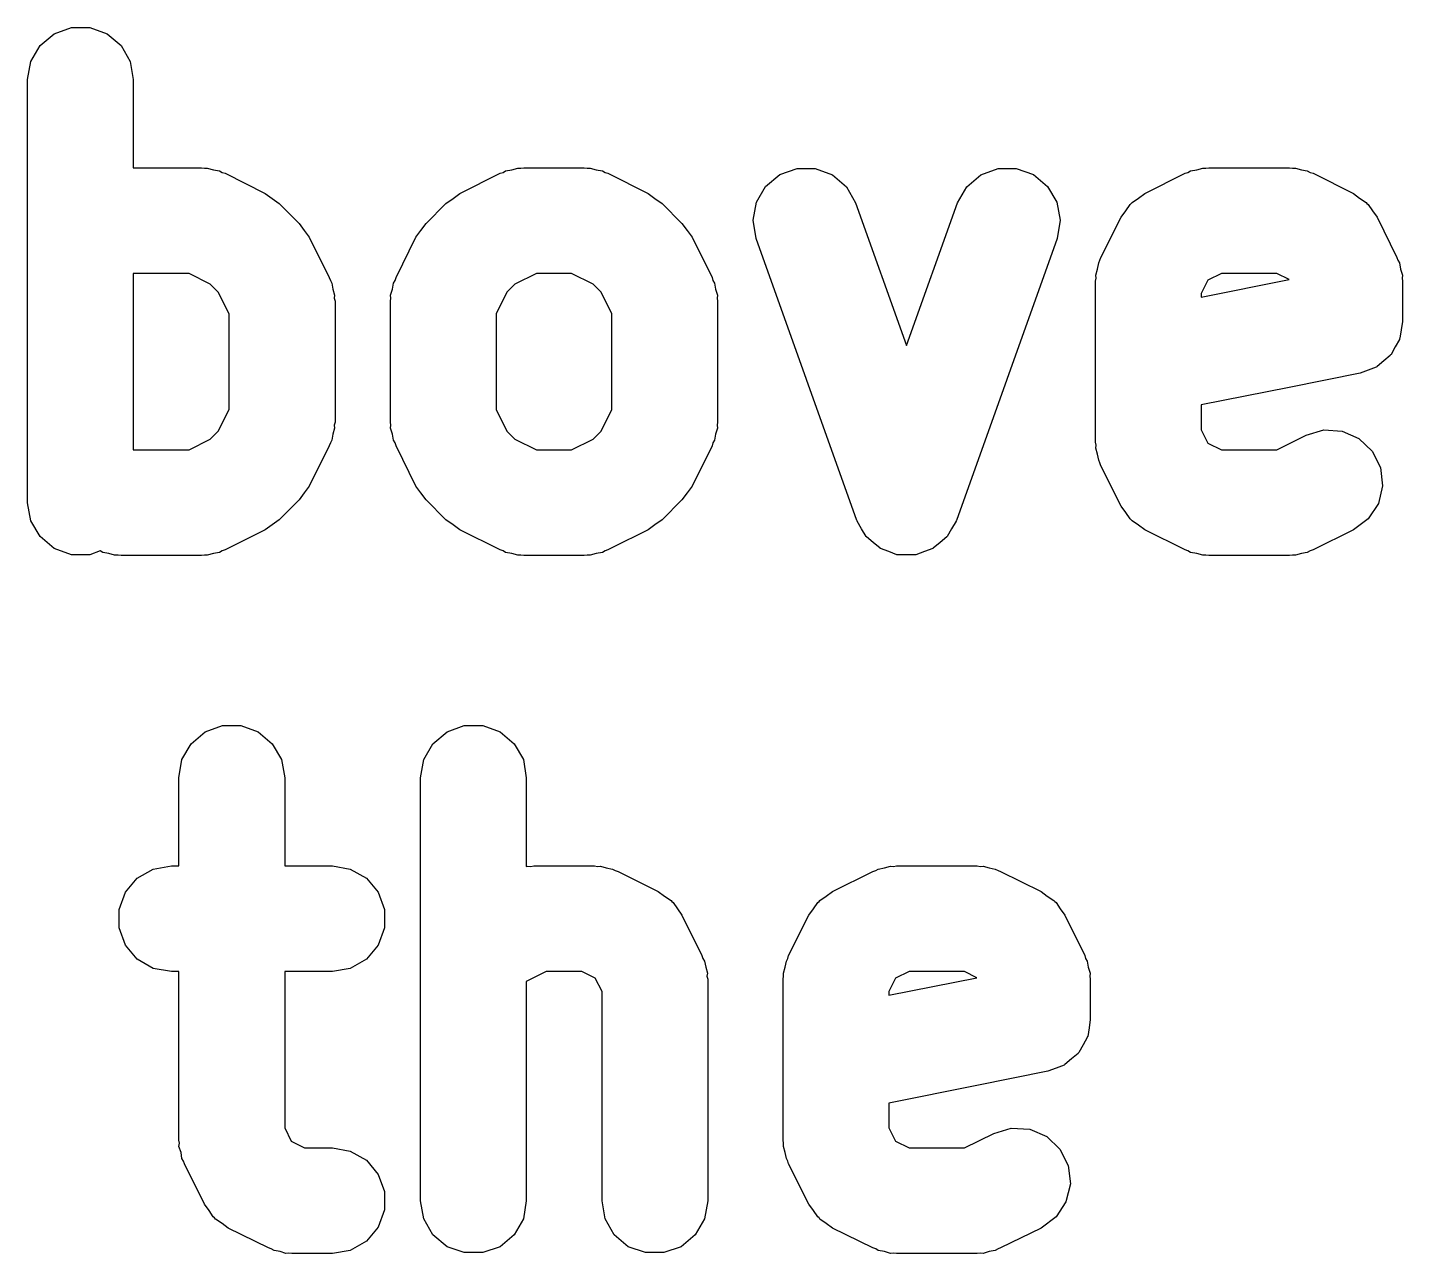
# Model space of a CAD drawing. Extents: x 94.7 to 182.4, y -163.6 to -70.2.
# Drawn here: x 160.101 to 163.351, y -100.082 to -97.184 of the extents above; entities that cross this region are included whole.
import ezdxf

# ---------------------------------------------------------------- set-up
doc = ezdxf.new("R2010")
doc.units = 0
doc.header["$MEASUREMENT"] = 0
doc.layers.add('BLACK', color=7, linetype='CONTINUOUS')

msp = doc.modelspace()

# ---------------------------------------------------------------- linework, layer by layer
at = {"layer": 'Black'}
for p, q in [((160.131, -97.227), (160.164, -97.1991)), ((160.164, -97.1991), (160.205, -97.1843)), ((160.205, -97.1843), (160.248, -97.1843)), ((160.248, -97.1843), (160.289, -97.1991)), ((160.289, -97.1991), (160.322, -97.227)), ((160.109, -97.2646), (160.131, -97.227)), ((160.322, -97.227), (160.344, -97.2646)), ((160.101, -97.3074), (160.109, -97.2646)), ((160.344, -97.2646), (160.351, -97.3074)), ((160.101, -98.3074), (160.101, -97.3074)), ((160.351, -97.3074), (160.351, -97.5157)), ((160.351, -97.5157), (160.512, -97.5157)), ((160.512, -97.5157), (160.519, -97.517)), ((160.519, -97.517), (160.526, -97.5165)), ((160.526, -97.5165), (160.541, -97.5207)), ((160.541, -97.5207), (160.555, -97.5233)), ((160.555, -97.5233), (160.561, -97.5269)), ((160.561, -97.5269), (160.568, -97.5289)), ((160.568, -97.5289), (160.663, -97.5765)), ((161.123, -97.5765), (161.218, -97.5289)), ((161.218, -97.5289), (161.225, -97.5269)), ((161.225, -97.5269), (161.231, -97.5233)), ((161.231, -97.5233), (161.246, -97.5207)), ((161.246, -97.5207), (161.26, -97.5165)), ((161.26, -97.5165), (161.267, -97.517)), ((161.267, -97.517), (161.274, -97.5157)), ((161.274, -97.5157), (161.417, -97.5157)), ((161.417, -97.5157), (161.424, -97.517)), ((161.424, -97.517), (161.431, -97.5165)), ((161.431, -97.5165), (161.445, -97.5207)), ((161.445, -97.5207), (161.46, -97.5233)), ((161.46, -97.5233), (161.466, -97.5269)), ((161.466, -97.5269), (161.473, -97.5289)), ((161.473, -97.5289), (161.568, -97.5765)), ((161.845, -97.5598), (161.879, -97.5321)), ((161.879, -97.5321), (161.92, -97.5175)), ((161.92, -97.5175), (161.963, -97.5177)), ((161.963, -97.5177), (162.004, -97.5328)), ((162.354, -97.5328), (162.395, -97.5177)), ((162.395, -97.5177), (162.438, -97.5175)), ((162.438, -97.5175), (162.479, -97.5321)), ((162.479, -97.5321), (162.512, -97.5598)), ((162.742, -97.5765), (162.837, -97.5289)), ((162.837, -97.5289), (162.844, -97.5269)), ((162.844, -97.5269), (162.85, -97.5233)), ((162.85, -97.5233), (162.865, -97.5207)), ((162.865, -97.5207), (162.879, -97.5165)), ((162.879, -97.5165), (162.886, -97.517)), ((162.886, -97.517), (162.893, -97.5157)), ((162.893, -97.5157), (163.084, -97.5157)), ((163.084, -97.5157), (163.091, -97.517)), ((163.091, -97.517), (163.098, -97.5165)), ((163.098, -97.5165), (163.112, -97.5207)), ((163.112, -97.5207), (163.126, -97.5233)), ((163.126, -97.5233), (163.133, -97.5269)), ((163.133, -97.5269), (163.14, -97.5289)), ((163.14, -97.5289), (163.235, -97.5765)), ((161.824, -97.5973), (161.845, -97.5598)), ((162.004, -97.5328), (162.037, -97.5609)), ((162.037, -97.5609), (162.058, -97.5987)), ((162.299, -97.5987), (162.321, -97.5609)), ((162.321, -97.5609), (162.354, -97.5328)), ((162.512, -97.5598), (162.534, -97.5973)), ((160.663, -97.5765), (160.679, -97.5885)), ((160.679, -97.5885), (160.696, -97.5999)), ((161.09, -97.5999), (161.107, -97.5884)), ((161.107, -97.5884), (161.123, -97.5765)), ((161.568, -97.5765), (161.584, -97.5885)), ((161.584, -97.5885), (161.601, -97.5999)), ((161.816, -97.64), (161.824, -97.5973)), ((162.534, -97.5973), (162.542, -97.64)), ((162.712, -97.5976), (162.727, -97.5874)), ((162.727, -97.5874), (162.742, -97.5765)), ((163.235, -97.5765), (163.249, -97.5875)), ((163.249, -97.5875), (163.265, -97.5976)), ((160.696, -97.5999), (160.743, -97.6476)), ((161.043, -97.6476), (161.09, -97.5999)), ((161.601, -97.5999), (161.648, -97.6476)), ((162.058, -97.5987), (162.179, -97.9357)), ((162.179, -97.9357), (162.299, -97.5987)), ((162.686, -97.6324), (162.697, -97.6177)), ((162.697, -97.6177), (162.707, -97.6024)), ((162.707, -97.6024), (162.71, -97.6003)), ((162.71, -97.6003), (162.712, -97.5976)), ((163.265, -97.5976), (163.267, -97.6003)), ((163.267, -97.6003), (163.27, -97.6024)), ((163.27, -97.6024), (163.28, -97.6177)), ((163.28, -97.6177), (163.291, -97.6324)), ((160.743, -97.6476), (160.755, -97.664)), ((161.031, -97.6639), (161.043, -97.6476)), ((161.648, -97.6476), (161.66, -97.664)), ((161.823, -97.6828), (161.816, -97.64)), ((162.542, -97.64), (162.535, -97.6828)), ((162.638, -97.7277), (162.686, -97.6324)), ((163.291, -97.6324), (163.338, -97.7277)), ((160.755, -97.664), (160.767, -97.6801)), ((160.767, -97.6801), (160.814, -97.7753)), ((160.972, -97.7753), (161.019, -97.6801)), ((161.019, -97.6801), (161.031, -97.6639)), ((161.66, -97.664), (161.672, -97.6801)), ((161.672, -97.6801), (161.719, -97.7753)), ((162.061, -98.3494), (161.823, -97.6828)), ((162.535, -97.6828), (162.297, -98.3494)), ((162.626, -97.7693), (162.63, -97.7552)), ((162.63, -97.7552), (162.633, -97.7408)), ((162.633, -97.7408), (162.636, -97.7346)), ((162.636, -97.7346), (162.638, -97.7277)), ((163.338, -97.7277), (163.34, -97.7346)), ((163.34, -97.7346), (163.344, -97.7408)), ((163.344, -97.7408), (163.346, -97.7552)), ((163.346, -97.7552), (163.351, -97.7693)), ((160.483, -97.7657), (160.351, -97.7657)), ((160.351, -97.7657), (160.351, -98.1824)), ((160.533, -97.7911), (160.483, -97.7657)), ((160.552, -97.81), (160.533, -97.7911)), ((160.814, -97.7753), (160.817, -97.7822)), ((160.817, -97.7822), (160.82, -97.7884)), ((160.82, -97.7884), (160.823, -97.8029)), ((160.964, -97.8029), (160.966, -97.7884)), ((160.966, -97.7884), (160.97, -97.7822)), ((160.97, -97.7822), (160.972, -97.7753)), ((161.253, -97.7911), (161.234, -97.81)), ((161.304, -97.7657), (161.253, -97.7911)), ((161.387, -97.7657), (161.304, -97.7657)), ((161.438, -97.7911), (161.387, -97.7657)), ((161.457, -97.81), (161.438, -97.7911)), ((161.719, -97.7753), (161.721, -97.7822)), ((161.721, -97.7822), (161.725, -97.7884)), ((161.725, -97.7884), (161.727, -97.8029)), ((162.625, -97.7836), (162.627, -97.7765)), ((162.625, -98.1645), (162.625, -97.7836)), ((162.627, -97.7765), (162.626, -97.7693)), ((162.875, -97.8216), (163.083, -97.7801)), ((162.891, -97.7815), (162.875, -97.8131)), ((162.923, -97.7657), (162.891, -97.7815)), ((163.054, -97.7657), (162.923, -97.7657)), ((163.083, -97.7801), (163.054, -97.7657)), ((163.351, -97.7693), (163.35, -97.7765)), ((163.35, -97.7765), (163.351, -97.7836)), ((163.351, -97.7836), (163.351, -97.8788)), ((160.578, -97.8607), (160.552, -97.81)), ((160.823, -97.8029), (160.827, -97.8169)), ((160.827, -97.8169), (160.826, -97.8241)), ((160.826, -97.8241), (160.828, -97.8312)), ((160.959, -97.8169), (160.964, -97.8029)), ((160.96, -97.8241), (160.959, -97.8169)), ((160.959, -97.8312), (160.96, -97.8241)), ((161.234, -97.81), (161.209, -97.8607)), ((161.482, -97.8607), (161.457, -97.81)), ((161.727, -97.8029), (161.732, -97.8169)), ((161.732, -97.8169), (161.731, -97.8241)), ((161.731, -97.8241), (161.732, -97.8312)), ((162.875, -97.8131), (162.875, -97.8216)), ((160.828, -97.8312), (160.828, -98.1169)), ((160.959, -98.1169), (160.959, -97.8312)), ((161.732, -97.8312), (161.732, -98.1169)), ((160.578, -98.0874), (160.578, -97.8607)), ((161.209, -97.8607), (161.209, -98.0874)), ((161.482, -98.0874), (161.482, -97.8607)), ((163.351, -97.8788), (163.348, -97.8988)), ((163.344, -97.9216), (163.334, -97.9392)), ((163.345, -97.9189), (163.344, -97.9201)), ((163.344, -97.9201), (163.344, -97.9216)), ((163.348, -97.8988), (163.345, -97.9189)), ((163.334, -97.9392), (163.324, -97.9569)), ((163.289, -97.9871), (163.27, -97.994)), ((163.29, -97.9861), (163.289, -97.9871)), ((163.291, -97.9856), (163.29, -97.9861)), ((163.307, -97.9722), (163.291, -97.9856)), ((163.322, -97.9592), (163.307, -97.9722)), ((163.323, -97.9579), (163.322, -97.9592)), ((163.324, -97.9569), (163.323, -97.9579)), ((163.251, -98.0014), (163.083, -98.035)), ((163.27, -97.994), (163.251, -98.0014)), ((163.083, -98.035), (162.875, -98.0765)), ((162.875, -98.0765), (162.875, -98.135)), ((160.552, -98.1381), (160.578, -98.0874)), ((160.828, -98.1169), (160.826, -98.124)), ((160.96, -98.124), (160.959, -98.1169)), ((161.209, -98.0874), (161.234, -98.1381)), ((161.457, -98.1381), (161.482, -98.0874)), ((161.732, -98.1169), (161.731, -98.124)), ((160.533, -98.157), (160.552, -98.1381)), ((160.823, -98.1452), (160.82, -98.1597)), ((160.827, -98.1312), (160.823, -98.1452)), ((160.826, -98.124), (160.827, -98.1312)), ((160.959, -98.1312), (160.96, -98.124)), ((160.964, -98.1452), (160.959, -98.1312)), ((160.966, -98.1597), (160.964, -98.1452)), ((161.234, -98.1381), (161.253, -98.157)), ((161.438, -98.157), (161.457, -98.1381)), ((161.727, -98.1452), (161.725, -98.1597)), ((161.732, -98.1312), (161.727, -98.1452)), ((161.731, -98.124), (161.732, -98.1312)), ((162.875, -98.135), (162.891, -98.1666)), ((163.054, -98.1824), (163.123, -98.148)), ((163.123, -98.148), (163.165, -98.1356)), ((163.165, -98.1356), (163.208, -98.1382)), ((163.208, -98.1382), (163.248, -98.1554)), ((160.351, -98.1824), (160.483, -98.1824)), ((160.483, -98.1824), (160.533, -98.157)), ((160.814, -98.1728), (160.767, -98.268)), ((160.817, -98.1659), (160.814, -98.1728)), ((160.82, -98.1597), (160.817, -98.1659)), ((160.97, -98.1659), (160.966, -98.1597)), ((160.972, -98.1728), (160.97, -98.1659)), ((161.019, -98.268), (160.972, -98.1728)), ((161.253, -98.157), (161.304, -98.1824)), ((161.304, -98.1824), (161.387, -98.1824)), ((161.387, -98.1824), (161.438, -98.157)), ((161.719, -98.1728), (161.672, -98.268)), ((161.721, -98.1659), (161.719, -98.1728)), ((161.725, -98.1597), (161.721, -98.1659)), ((162.627, -98.1716), (162.625, -98.1645)), ((162.626, -98.1788), (162.627, -98.1716)), ((162.63, -98.1929), (162.626, -98.1788)), ((162.891, -98.1666), (162.923, -98.1824)), ((162.923, -98.1824), (163.054, -98.1824)), ((163.248, -98.1554), (163.279, -98.1853)), ((162.633, -98.2073), (162.63, -98.1929)), ((162.636, -98.2135), (162.633, -98.2073)), ((162.638, -98.2204), (162.636, -98.2135)), ((163.279, -98.1853), (163.299, -98.2241)), ((162.686, -98.3157), (162.638, -98.2204)), ((163.299, -98.2241), (163.304, -98.2673)), ((160.767, -98.268), (160.755, -98.2841)), ((161.031, -98.2841), (161.019, -98.268)), ((161.672, -98.268), (161.66, -98.2841)), ((163.304, -98.2673), (163.294, -98.3095)), ((160.109, -98.3501), (160.101, -98.3074)), ((160.743, -98.3005), (160.696, -98.3482)), ((160.755, -98.2841), (160.743, -98.3005)), ((161.043, -98.3005), (161.031, -98.2841)), ((161.09, -98.3482), (161.043, -98.3005)), ((161.648, -98.3005), (161.601, -98.3482)), ((161.66, -98.2841), (161.648, -98.3005)), ((163.294, -98.3095), (163.27, -98.3457)), ((162.697, -98.3304), (162.686, -98.3157)), ((162.707, -98.3457), (162.697, -98.3304)), ((160.131, -98.3877), (160.109, -98.3501)), ((160.663, -98.3716), (160.578, -98.4144)), ((160.679, -98.3596), (160.663, -98.3716)), ((160.696, -98.3482), (160.679, -98.3596)), ((161.107, -98.3596), (161.09, -98.3482)), ((161.123, -98.3716), (161.107, -98.3596)), ((161.218, -98.4192), (161.123, -98.3716)), ((161.568, -98.3716), (161.482, -98.4144)), ((161.584, -98.3596), (161.568, -98.3716)), ((161.601, -98.3482), (161.584, -98.3596)), ((162.062, -98.3501), (162.061, -98.3494)), ((162.062, -98.3508), (162.062, -98.3501)), ((162.072, -98.3689), (162.062, -98.3508)), ((162.083, -98.3872), (162.072, -98.3689)), ((162.285, -98.3689), (162.275, -98.3872)), ((162.296, -98.3508), (162.285, -98.3689)), ((162.297, -98.3494), (162.296, -98.3501)), ((162.296, -98.3501), (162.296, -98.3508)), ((162.71, -98.3478), (162.707, -98.3457)), ((162.712, -98.3505), (162.71, -98.3478)), ((162.727, -98.3606), (162.712, -98.3505)), ((162.742, -98.3716), (162.727, -98.3606)), ((162.837, -98.4192), (162.742, -98.3716)), ((163.235, -98.3716), (163.14, -98.4192)), ((163.27, -98.3457), (163.235, -98.3716)), ((160.164, -98.4156), (160.131, -98.3877)), ((162.083, -98.3876), (162.083, -98.3872)), ((162.084, -98.3883), (162.083, -98.3876)), ((162.1, -98.4016), (162.084, -98.3883)), ((162.116, -98.4153), (162.1, -98.4016)), ((162.258, -98.4017), (162.242, -98.4153)), ((162.274, -98.3883), (162.258, -98.4017)), ((162.275, -98.3876), (162.274, -98.3883)), ((162.275, -98.3872), (162.275, -98.3876)), ((160.205, -98.4305), (160.164, -98.4156)), ((160.248, -98.4305), (160.205, -98.4305)), ((160.273, -98.4214), (160.248, -98.4305)), ((160.279, -98.4248), (160.273, -98.4214)), ((160.293, -98.4274), (160.279, -98.4248)), ((160.307, -98.4316), (160.293, -98.4274)), ((160.315, -98.4311), (160.307, -98.4316)), ((160.322, -98.4324), (160.315, -98.4311)), ((160.512, -98.4324), (160.322, -98.4324)), ((160.519, -98.4311), (160.512, -98.4324)), ((160.526, -98.4316), (160.519, -98.4311)), ((160.541, -98.4274), (160.526, -98.4316)), ((160.555, -98.4248), (160.541, -98.4274)), ((160.561, -98.4212), (160.555, -98.4248)), ((160.568, -98.4192), (160.561, -98.4212)), ((160.578, -98.4144), (160.568, -98.4192)), ((161.225, -98.4212), (161.218, -98.4192)), ((161.231, -98.4248), (161.225, -98.4212)), ((161.246, -98.4274), (161.231, -98.4248)), ((161.26, -98.4316), (161.246, -98.4274)), ((161.267, -98.4311), (161.26, -98.4316)), ((161.274, -98.4324), (161.267, -98.4311)), ((161.417, -98.4324), (161.274, -98.4324)), ((161.424, -98.4311), (161.417, -98.4324)), ((161.431, -98.4316), (161.424, -98.4311)), ((161.445, -98.4274), (161.431, -98.4316)), ((161.46, -98.4248), (161.445, -98.4274)), ((161.466, -98.4212), (161.46, -98.4248)), ((161.473, -98.4192), (161.466, -98.4212)), ((161.482, -98.4144), (161.473, -98.4192)), ((162.116, -98.4155), (162.116, -98.4153)), ((162.117, -98.416), (162.116, -98.4155)), ((162.137, -98.4231), (162.117, -98.416)), ((162.156, -98.4303), (162.137, -98.4231)), ((162.157, -98.4304), (162.156, -98.4303)), ((162.158, -98.4306), (162.157, -98.4304)), ((162.179, -98.4305), (162.158, -98.4306)), ((162.2, -98.4306), (162.179, -98.4305)), ((162.201, -98.4304), (162.2, -98.4306)), ((162.221, -98.4231), (162.201, -98.4303)), ((162.201, -98.4303), (162.201, -98.4304)), ((162.241, -98.416), (162.221, -98.4231)), ((162.242, -98.4153), (162.241, -98.4155)), ((162.241, -98.4155), (162.241, -98.416)), ((162.844, -98.4212), (162.837, -98.4192)), ((162.85, -98.4248), (162.844, -98.4212)), ((162.865, -98.4274), (162.85, -98.4248)), ((162.879, -98.4316), (162.865, -98.4274)), ((162.886, -98.4311), (162.879, -98.4316)), ((162.893, -98.4324), (162.886, -98.4311)), ((163.084, -98.4324), (162.893, -98.4324)), ((163.091, -98.4311), (163.084, -98.4324)), ((163.098, -98.4316), (163.091, -98.4311)), ((163.112, -98.4274), (163.098, -98.4316)), ((163.126, -98.4248), (163.112, -98.4274)), ((163.133, -98.4212), (163.126, -98.4248)), ((163.14, -98.4192), (163.133, -98.4212)), ((160.488, -98.877), (160.521, -98.8491)), ((160.521, -98.8491), (160.562, -98.8343)), ((160.562, -98.8343), (160.605, -98.8343)), ((160.605, -98.8343), (160.646, -98.8491)), ((160.646, -98.8491), (160.679, -98.877)), ((161.059, -98.877), (161.093, -98.8491)), ((161.093, -98.8491), (161.133, -98.8343)), ((161.133, -98.8343), (161.177, -98.8343)), ((161.177, -98.8343), (161.218, -98.8491)), ((161.218, -98.8491), (161.251, -98.877)), ((160.466, -98.9146), (160.488, -98.877)), ((160.679, -98.877), (160.701, -98.9146)), ((161.038, -98.9146), (161.059, -98.877)), ((161.251, -98.877), (161.273, -98.9146)), ((160.459, -98.9574), (160.466, -98.9146)), ((160.701, -98.9146), (160.709, -98.9574)), ((161.03, -98.9574), (161.038, -98.9146)), ((161.273, -98.9146), (161.28, -98.9574)), ((160.459, -99.1657), (160.459, -98.9574)), ((160.709, -98.9574), (160.709, -99.1657)), ((161.03, -99.9574), (161.03, -98.9574)), ((161.28, -98.9574), (161.28, -99.1676)), ((160.36, -99.195), (160.398, -99.1733)), ((160.398, -99.1733), (160.441, -99.1657)), ((160.441, -99.1657), (160.459, -99.1657)), ((160.709, -99.1657), (160.822, -99.1657)), ((160.822, -99.1657), (160.864, -99.1733)), ((160.864, -99.1733), (160.902, -99.195)), ((161.28, -99.1676), (161.284, -99.1665)), ((161.284, -99.1665), (161.291, -99.167)), ((161.291, -99.167), (161.298, -99.1657)), ((161.298, -99.1657), (161.441, -99.1657)), ((161.441, -99.1657), (161.448, -99.167)), ((161.448, -99.167), (161.455, -99.1665)), ((161.455, -99.1665), (161.469, -99.1707)), ((161.469, -99.1707), (161.484, -99.1733)), ((161.484, -99.1733), (161.49, -99.1769)), ((161.49, -99.1769), (161.497, -99.1789)), ((161.497, -99.1789), (161.592, -99.2265)), ((162.004, -99.2265), (162.099, -99.1789)), ((162.099, -99.1789), (162.106, -99.1769)), ((162.106, -99.1769), (162.112, -99.1733)), ((162.112, -99.1733), (162.127, -99.1707)), ((162.127, -99.1707), (162.141, -99.1665)), ((162.141, -99.1665), (162.148, -99.167)), ((162.148, -99.167), (162.155, -99.1657)), ((162.155, -99.1657), (162.346, -99.1657)), ((162.346, -99.1657), (162.353, -99.167)), ((162.353, -99.167), (162.36, -99.1665)), ((162.36, -99.1665), (162.374, -99.1707)), ((162.374, -99.1707), (162.388, -99.1733)), ((162.388, -99.1733), (162.395, -99.1769)), ((162.395, -99.1769), (162.401, -99.1789)), ((162.401, -99.1789), (162.497, -99.2265)), ((160.333, -99.2282), (160.36, -99.195)), ((160.902, -99.195), (160.93, -99.2282)), ((160.318, -99.269), (160.333, -99.2282)), ((160.93, -99.2282), (160.945, -99.269)), ((161.592, -99.2265), (161.607, -99.2375)), ((161.607, -99.2375), (161.622, -99.2476)), ((161.622, -99.2476), (161.624, -99.2503)), ((161.624, -99.2503), (161.627, -99.2524)), ((161.627, -99.2524), (161.637, -99.2677)), ((161.959, -99.2677), (161.969, -99.2524)), ((161.969, -99.2524), (161.972, -99.2503)), ((161.972, -99.2503), (161.974, -99.2476)), ((161.974, -99.2476), (161.989, -99.2374)), ((161.989, -99.2374), (162.004, -99.2265)), ((162.497, -99.2265), (162.511, -99.2375)), ((162.511, -99.2375), (162.527, -99.2476)), ((162.527, -99.2476), (162.529, -99.2503)), ((162.529, -99.2503), (162.532, -99.2524)), ((162.532, -99.2524), (162.542, -99.2677)), ((160.318, -99.3124), (160.318, -99.269)), ((160.945, -99.269), (160.945, -99.3124)), ((161.637, -99.2677), (161.648, -99.2824)), ((161.648, -99.2824), (161.695, -99.3777)), ((161.9, -99.3777), (161.948, -99.2824)), ((161.948, -99.2824), (161.959, -99.2677)), ((162.542, -99.2677), (162.553, -99.2824)), ((162.553, -99.2824), (162.6, -99.3777)), ((160.333, -99.3532), (160.318, -99.3124)), ((160.945, -99.3124), (160.93, -99.3532)), ((160.36, -99.3865), (160.333, -99.3532)), ((160.93, -99.3532), (160.902, -99.3865)), ((161.695, -99.3777), (161.697, -99.3846)), ((161.697, -99.3846), (161.701, -99.3908)), ((161.895, -99.3908), (161.898, -99.3846)), ((161.898, -99.3846), (161.9, -99.3777)), ((162.6, -99.3777), (162.602, -99.3846)), ((162.602, -99.3846), (162.606, -99.3908)), ((160.398, -99.4082), (160.36, -99.3865)), ((160.441, -99.4157), (160.398, -99.4082)), ((160.459, -99.4157), (160.441, -99.4157)), ((160.459, -99.8145), (160.459, -99.4157)), ((160.822, -99.4157), (160.709, -99.4157)), ((160.709, -99.4157), (160.709, -99.785)), ((160.864, -99.4082), (160.822, -99.4157)), ((160.902, -99.3865), (160.864, -99.4082)), ((161.327, -99.4157), (161.28, -99.4394)), ((161.411, -99.4157), (161.327, -99.4157)), ((161.443, -99.4315), (161.411, -99.4157)), ((161.701, -99.3908), (161.704, -99.4052)), ((161.704, -99.4052), (161.708, -99.4193)), ((161.888, -99.4193), (161.892, -99.4052)), ((161.892, -99.4052), (161.895, -99.3908)), ((162.185, -99.4157), (162.153, -99.4315)), ((162.316, -99.4157), (162.185, -99.4157)), ((162.345, -99.4301), (162.316, -99.4157)), ((162.606, -99.3908), (162.608, -99.4052)), ((162.608, -99.4052), (162.613, -99.4193)), ((161.28, -99.4394), (161.28, -99.9574)), ((161.459, -99.4631), (161.443, -99.4315)), ((161.708, -99.4193), (161.707, -99.4265)), ((161.707, -99.4265), (161.709, -99.4336)), ((161.709, -99.4336), (161.709, -99.9574)), ((161.887, -99.4336), (161.888, -99.4265)), ((161.887, -99.8145), (161.887, -99.4336)), ((161.888, -99.4265), (161.888, -99.4193)), ((162.137, -99.4716), (162.345, -99.4301)), ((162.153, -99.4315), (162.137, -99.4631)), ((162.613, -99.4193), (162.612, -99.4265)), ((162.612, -99.4265), (162.613, -99.4336)), ((162.613, -99.4336), (162.613, -99.5288)), ((161.459, -99.9574), (161.459, -99.4631)), ((162.137, -99.4631), (162.137, -99.4716)), ((162.613, -99.5288), (162.61, -99.5488)), ((162.606, -99.5716), (162.596, -99.5892)), ((162.607, -99.5689), (162.606, -99.5701)), ((162.606, -99.5701), (162.606, -99.5716)), ((162.61, -99.5488), (162.607, -99.5689)), ((162.584, -99.6092), (162.569, -99.6222)), ((162.585, -99.6079), (162.584, -99.6092)), ((162.586, -99.6069), (162.585, -99.6079)), ((162.596, -99.5892), (162.586, -99.6069)), ((162.532, -99.644), (162.513, -99.6514)), ((162.551, -99.6371), (162.532, -99.644)), ((162.552, -99.6361), (162.551, -99.6371)), ((162.553, -99.6356), (162.552, -99.6361)), ((162.569, -99.6222), (162.553, -99.6356)), ((162.513, -99.6514), (162.345, -99.685)), ((162.345, -99.685), (162.137, -99.7265)), ((162.137, -99.7265), (162.137, -99.785)), ((160.709, -99.785), (160.724, -99.8166)), ((162.137, -99.785), (162.153, -99.8166)), ((162.316, -99.8324), (162.385, -99.798)), ((162.385, -99.798), (162.426, -99.7856)), ((162.426, -99.7856), (162.47, -99.7882)), ((162.47, -99.7882), (162.51, -99.8054)), ((162.51, -99.8054), (162.541, -99.8353)), ((160.46, -99.8216), (160.459, -99.8145)), ((160.459, -99.8288), (160.46, -99.8216)), ((160.464, -99.8429), (160.459, -99.8288)), ((160.724, -99.8166), (160.756, -99.8324)), ((160.756, -99.8324), (160.822, -99.8324)), ((160.822, -99.8324), (160.864, -99.8399)), ((160.864, -99.8399), (160.902, -99.8616)), ((161.888, -99.8216), (161.887, -99.8145)), ((161.888, -99.8288), (161.888, -99.8216)), ((161.892, -99.8429), (161.888, -99.8288)), ((162.153, -99.8166), (162.185, -99.8324)), ((162.185, -99.8324), (162.316, -99.8324)), ((162.541, -99.8353), (162.561, -99.8741)), ((160.466, -99.8573), (160.464, -99.8429)), ((160.47, -99.8635), (160.466, -99.8573)), ((160.472, -99.8704), (160.47, -99.8635)), ((160.519, -99.9657), (160.472, -99.8704)), ((160.902, -99.8616), (160.93, -99.8949)), ((161.895, -99.8573), (161.892, -99.8429)), ((161.898, -99.8635), (161.895, -99.8573)), ((161.9, -99.8704), (161.898, -99.8635)), ((161.948, -99.9657), (161.9, -99.8704)), ((160.93, -99.8949), (160.945, -99.9357)), ((162.561, -99.8741), (162.566, -99.9173)), ((160.945, -99.9357), (160.945, -99.9791)), ((162.566, -99.9173), (162.555, -99.9595)), ((160.53, -99.9804), (160.519, -99.9657)), ((161.038, -100), (161.03, -99.9574)), ((161.28, -99.9574), (161.273, -100)), ((161.466, -100), (161.459, -99.9574)), ((161.709, -99.9574), (161.701, -100)), ((161.959, -99.9804), (161.948, -99.9657)), ((162.555, -99.9595), (162.532, -99.9957)), ((160.54, -99.9957), (160.53, -99.9804)), ((160.543, -99.9978), (160.54, -99.9957)), ((160.545, -100.001), (160.543, -99.9978)), ((160.561, -100.011), (160.545, -100.001)), ((160.945, -99.9791), (160.93, -100.02)), ((161.059, -100.038), (161.038, -100)), ((161.273, -100), (161.251, -100.038)), ((161.488, -100.038), (161.466, -100)), ((161.701, -100), (161.679, -100.038)), ((161.969, -99.9957), (161.959, -99.9804)), ((161.972, -99.9978), (161.969, -99.9957)), ((161.974, -100.001), (161.972, -99.9978)), ((161.989, -100.011), (161.974, -100.001)), ((162.532, -99.9957), (162.497, -100.022)), ((160.575, -100.022), (160.561, -100.011)), ((160.671, -100.069), (160.575, -100.022)), ((160.93, -100.02), (160.902, -100.053)), ((162.004, -100.022), (161.989, -100.011)), ((162.099, -100.069), (162.004, -100.022)), ((162.497, -100.022), (162.401, -100.069)), ((160.902, -100.053), (160.864, -100.075)), ((161.093, -100.066), (161.059, -100.038)), ((161.133, -100.08), (161.093, -100.066)), ((161.218, -100.066), (161.177, -100.08)), ((161.251, -100.038), (161.218, -100.066)), ((161.521, -100.066), (161.488, -100.038)), ((161.562, -100.08), (161.521, -100.066)), ((161.646, -100.066), (161.605, -100.08)), ((161.679, -100.038), (161.646, -100.066)), ((160.677, -100.071), (160.671, -100.069)), ((160.684, -100.075), (160.677, -100.071)), ((160.698, -100.077), (160.684, -100.075)), ((160.712, -100.082), (160.698, -100.077)), ((160.719, -100.081), (160.712, -100.082)), ((160.726, -100.082), (160.719, -100.081)), ((160.822, -100.082), (160.726, -100.082)), ((160.864, -100.075), (160.822, -100.082)), ((161.177, -100.08), (161.133, -100.08)), ((161.605, -100.08), (161.562, -100.08)), ((162.106, -100.071), (162.099, -100.069)), ((162.112, -100.075), (162.106, -100.071)), ((162.127, -100.077), (162.112, -100.075)), ((162.141, -100.082), (162.127, -100.077)), ((162.148, -100.081), (162.141, -100.082)), ((162.155, -100.082), (162.148, -100.081)), ((162.346, -100.082), (162.155, -100.082)), ((162.353, -100.081), (162.346, -100.082)), ((162.36, -100.082), (162.353, -100.081)), ((162.374, -100.077), (162.36, -100.082)), ((162.388, -100.075), (162.374, -100.077)), ((162.395, -100.071), (162.388, -100.075)), ((162.401, -100.069), (162.395, -100.071))]:
    msp.add_line(p, q, dxfattribs=at)

doc.saveas('drawing.dxf')
